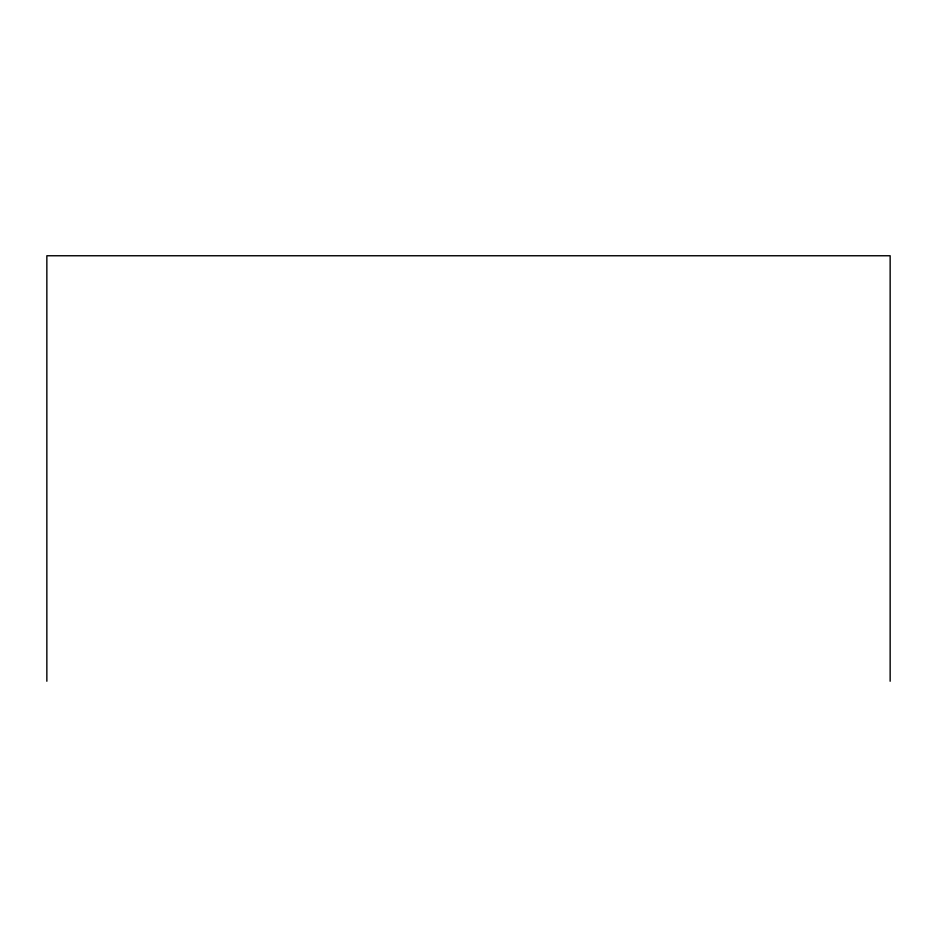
<?xml version="1.0" encoding="UTF-8"?>
<svg xmlns="http://www.w3.org/2000/svg" width="937" height="937" viewBox="0 0 937 937"><rect width="100%" height="100%" fill="white"/><g stroke="black" fill="none" stroke-linecap="round" stroke-linejoin="round"><path stroke-width="1.41" d="M890.15 681.246L890.15 255.754L46.85 255.754L46.85 681.246"/></g></svg>
